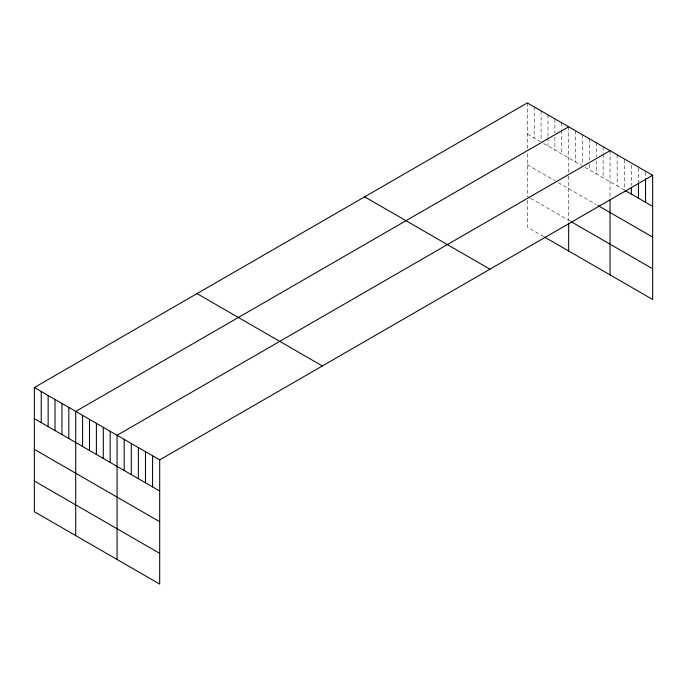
<?xml version="1.0" encoding="UTF-8"?>
<svg xmlns="http://www.w3.org/2000/svg" width="687" height="687" viewBox="0 0 687 687"><rect width="100%" height="100%" fill="white"/><g stroke="black" fill="none" stroke-linecap="round" stroke-linejoin="round"><path stroke-width="0.52" stroke-dasharray="3.44 2.58" d="M527.315 102.913L527.315 148.426M527.315 134.025L540.24 141.488M543.683 143.48L581.597 165.369M585.049 167.362L624.243 189.99L624.243 158.869M527.315 164.751L554.89 180.664M558.333 182.656L596.247 204.546M529.9 197.89L527.315 196.396L527.315 152.265M530.759 198.388L570.399 221.274M543.683 236.568L527.315 227.114L527.315 200.235M645.548 172.248L645.548 177.615M638.446 168.143L638.446 182.098M631.344 165.12L631.344 185.507M617.141 154.773L617.141 185.894M610.039 150.668L610.039 197.152M603.143 146.692L603.143 153.132M603.143 154.206L603.143 177.813M596.247 142.716L596.247 156.662M596.247 160.956L596.247 173.828M589.352 138.731L589.352 160.191M589.352 164.485L589.352 169.852M582.464 134.755L582.464 164.794M575.569 130.77L575.569 161.892M568.673 126.794L568.673 172.308M568.673 176.147L568.673 220.278M561.777 122.81L561.777 129.25M561.777 130.324L561.777 153.931M554.89 118.834L554.89 132.78M554.89 137.074L554.89 149.946M547.994 114.849L547.994 136.309M547.994 137.383L547.994 145.97M541.098 110.873L541.098 140.912M534.203 106.889L534.203 138.01"/><path stroke-width="1.03" d="M34.35 387.52L159.685 459.886L159.685 584.087L34.35 511.721L34.35 387.52L527.315 102.913L652.65 175.279L652.65 299.48L544.542 237.067M568.673 126.794L75.716 411.401L75.716 535.602M610.039 150.668L117.073 435.283L117.073 559.484M159.685 459.886L652.65 175.279M625.127 190.505L652.65 206.392M597.973 205.542L652.65 237.109M571.258 221.772L652.65 268.763M364.634 196.834L489.977 269.192M197.023 293.598L322.366 365.965M34.35 418.641L159.685 490.999M34.35 449.358L159.685 521.716M34.35 481.003L159.685 553.37M645.548 178.689L645.548 202.296M638.446 183.171L638.446 198.191M631.344 187.654L631.344 194.095M610.039 200.029L610.039 274.877M568.673 223.155L568.673 250.995M152.583 455.782L152.583 486.903M145.481 451.685L145.481 482.798M138.379 447.581L138.379 478.702M131.277 443.484L131.277 474.597M124.175 439.379L124.175 470.501M110.178 431.299L110.178 462.42M103.29 427.323L103.29 458.435M96.395 423.338L96.395 454.459M89.499 419.362L89.499 450.474M82.603 415.377L82.603 446.498M68.82 407.417L68.82 438.538M61.924 403.441L61.924 434.553M55.029 399.456L55.029 430.577M48.142 395.48L48.142 426.601M41.246 391.504L41.246 422.617"/></g></svg>
